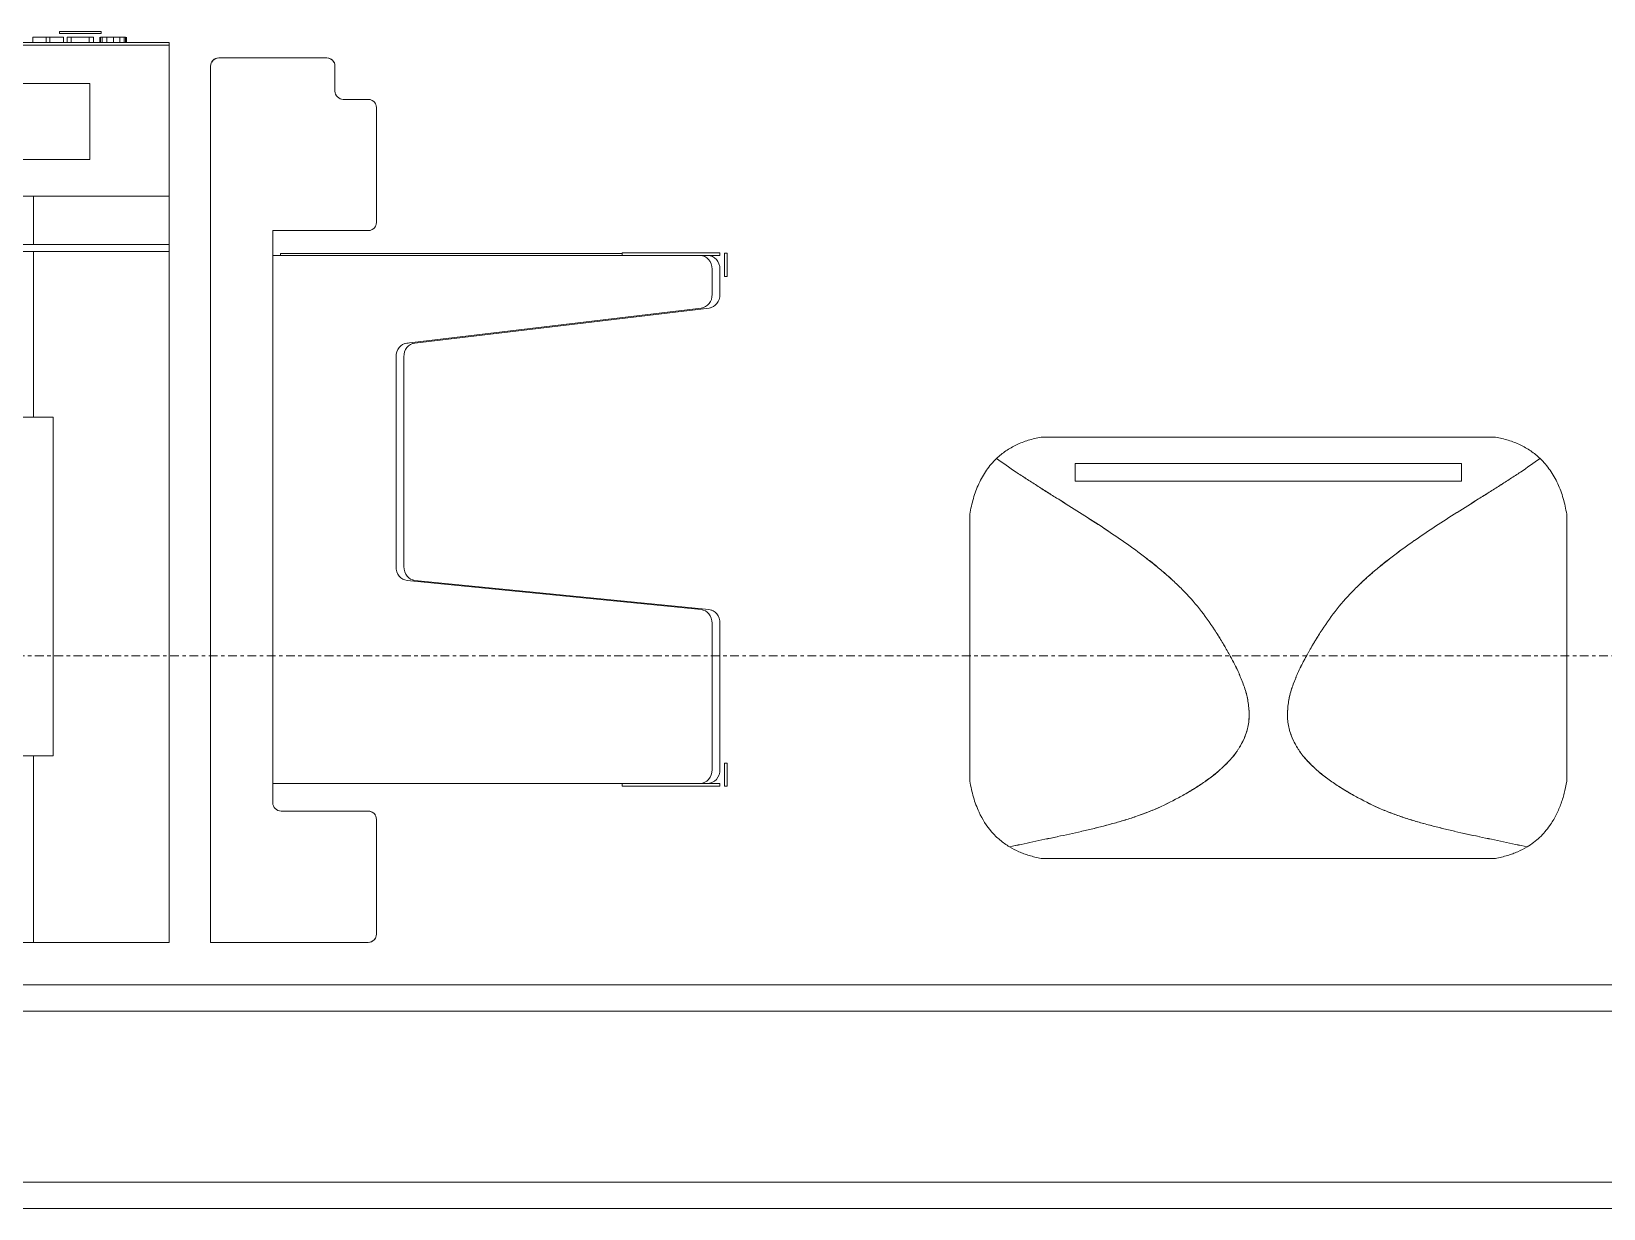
# Model space of a CAD drawing. Header units: inches. Extents: x -956 to 1409, y -1111 to 895.
# Drawn here: x -28.96 to 15.82, y 506.76 to 540.29 of the extents above; entities that cross this region are included whole.
import ezdxf

# ---------------------------------------------------------------- set-up
doc = ezdxf.new("R2010")
doc.units = ezdxf.units.IN
doc.header["$MEASUREMENT"] = 0
doc.linetypes.add('Grid Line 1_4_', pattern=[0.4374999999999999, 0.2499999999999999, -0.06249999999999999, 0.06249999999999999, -0.06249999999999999])
for name, color, linetype, lineweight in [('A-WALL', 113, 'Continuous', 13), ('I-WALL', 2, 'Continuous', 13), ('Q-SPCQ', 91, 'Continuous', 13), ('S-GRID', 1, 'Continuous', 9)]:
    doc.layers.add(name, color=color, linetype=linetype, lineweight=lineweight)

# ---------------------------------------------------------------- blocks, each defined once
blk = doc.blocks.new('Copier-Floor - Copier-Floor-V94-8TH FLOOR TELECOM UNDERFLOOR ROUTING PLAN')
at = {"layer": 'Q-SPCQ', "color": 53, "lineweight": 9}
for p, q in [((-14.17322834645663, 11.81102362204724), (-18.66141732283457, 11.81102362204724)), ((-14.17322834645667, -13.1496062992126), (-14.17322834645663, 11.81102362204724)), ((-12.99212598425208, 11.8110236220466), (-12.99212598425208, -7.874015748032092)), ((-12.99212598425196, 11.81102362204724), (-12.40157480314961, 11.81102362204724)), ((-12.4015748031496, 11.81102362204724), (-10.29566554408207, 11.81102362204724)), ((-10.29566554408207, 11.81102362204724), (-9.72523690650978, 11.81102362204724)), ((-9.72523690650978, 11.81102362204724), (-9.129238852079672, 11.81102362204724)), ((-9.129238852079673, 11.81102362204724), (9.571548549495127, 11.81102362204724)), ((-9.129238852079673, 6.496062992125876), (-9.129238852079673, 11.81102362204724)), ((-18.89763779527551, 11.5748031496063), (-18.89763779527551, 8.307086614173219)), ((-18.66141732283457, 8.070866141732274), (-16.18110236220464, 8.070866141732274)), ((-15.9448818897637, 7.834645669291332), (-15.94488188976368, -8.464566929133861)), ((-28.88750750367513, 6.707841907718954), (-28.88750750367513, 7.364686366469088)), ((-28.88750750367513, 7.364686366469088), (-28.80876734619481, 7.364686366469088)), ((-28.80876734619481, 7.364686366469088), (-28.80876734619481, 6.707841907718954)), ((-28.68089733002527, 7.361295233569852), (-25.89996002968221, 7.361295233569852)), ((-28.68089733002527, 7.282555076089538), (-28.68089733002527, 7.361295233569852)), ((-25.89996002968221, 7.282555076089538), (-28.68089733002527, 7.282555076089538)), ((-28.11148257876487, 7.282555076088783), (-28.33328016748242, 7.282555076088783)), ((-15.94488188976367, 7.282555076089538), (-28.11148257876462, 7.282555076089538)), ((-25.89996002968221, 7.282555076089538), (-25.89996002968221, 7.361295233569852)), ((-28.68089733002525, 2.722055538301124), (-28.68089733002525, 6.888854288687964)), ((-28.4590997413075, 6.888854288687964), (-28.4590997413075, 2.722055538301124)), ((-28.80876734619481, 6.707841907718954), (-28.88750750367513, 6.707841907718954)), ((0.3878988048480858, 6.496062992125916), (-9.68967379226229, 6.496062992125916)), ((-9.68967379226229, 6.496062992125916), (-9.68967379226229, -3.149606299212665)), ((-19.99456392901105, 1.500592167678175), (-28.36357699947563, 2.329852901257128)), ((-28.14177941075788, 2.329852901257128), (-19.7727663402933, 1.500592167678175)), ((-19.67724359846143, -4.8692737692417), (-19.67724359846142, 1.108389530634182)), ((-19.45544600974367, 1.108389530634182), (-19.45544600974368, -4.8692737692417)), ((-9.68967379226229, -3.149606299212666), (-4.175530295730187, -3.149606299212666)), ((-9.129238852079673, -7.874015748031493), (-9.129238852079673, -3.14960629921261)), ((-28.36961605528844, -6.258485392514305), (-19.98852487319824, -5.260817822536295)), ((-19.7667272844805, -5.260817822536295), (-28.14781846657069, -6.258485392514305)), ((-19.80161043024955, -5.260817822536346), (-19.73805493680479, -5.253320737661991)), ((-28.68089733002525, -7.363114215249039), (-28.68089733002525, -6.6500294458089)), ((-28.4590997413075, -6.6500294458089), (-28.4590997413075, -7.363114215249039)), ((-28.88750750367513, -7.819476695602049), (-28.88750750367513, -7.162632236851914)), ((-28.80876734619481, -7.162632236851914), (-28.88750750367513, -7.162632236851914)), ((-28.80876734619481, -7.162632236851914), (-28.80876734619481, -7.819476695602049)), ((-28.88750750367513, -7.819476695602049), (-28.80876734619481, -7.819476695602049)), ((-28.68089733002527, -7.75681500265061), (-25.89996002968221, -7.75681500265061)), ((-28.68089733002527, -7.75681500265061), (-28.68089733002527, -7.835555160130924)), ((-25.89996002968221, -7.835555160130924), (-28.68089733002527, -7.835555160130924)), ((-28.33328016748242, -7.756815002651364), (-28.11148257876487, -7.756815002651364)), ((-28.11148257876462, -7.756815002650613), (-15.94488188976369, -7.756815002650613)), ((-25.89996002968221, -7.75681500265061), (-25.89996002968221, -7.835555160130924)), ((-16.16667947848143, -7.815870120760843), (-25.89996002968213, -7.815870120760843)), ((-16.16667947848143, -7.815870120760843), (-16.16667947848143, -7.756815002650607)), ((-12.4015748031496, -7.874015748031493), (-12.99212598425196, -7.874015748031493)), ((-12.99212598425198, -8.070866141732232), (-12.99212598425198, -7.874015748031511)), ((-10.29566554408207, -7.874015748031493), (-12.4015748031496, -7.874015748031493)), ((-9.725236906509778, -7.874015748031493), (-10.29566554408207, -7.874015748031493)), ((-9.129238852079672, -7.874015748031493), (-9.72523690650978, -7.874015748031493)), ((9.571548549495127, -7.874015748031493), (-9.129238852079673, -7.874015748031493)), ((-15.94488188976368, -8.464566929133861), (-18.66141732283455, -8.464566929133866)), ((-12.99212598425208, -8.070866141732834), (-12.99212598425208, -9.448818897638374)), ((-12.99212598425198, -8.07086614173228), (-12.40157480314962, -8.07086614173228)), ((-12.40157480314962, -8.07086614173228), (-10.29566554408208, -8.07086614173228)), ((-10.29566554408208, -8.07086614173228), (-9.725236906509794, -8.07086614173228)), ((-9.725236906509796, -8.07086614173228), (-9.129238852079684, -8.07086614173228)), ((-9.129238852079684, -8.07086614173228), (9.571548549495105, -8.07086614173228)), ((-9.129238852079684, -8.07086614173228), (-9.129238852079684, -9.448818897637791)), ((-18.89763779527549, -8.700787401574809), (-18.89763779527548, -11.96850393700788)), ((-12.40157480314962, -9.448818897637791), (-12.99212598425198, -9.448818897637791)), ((-12.99212598425198, -13.15567091984777), (-12.99212598425198, -9.448818897637755)), ((-10.29566554408208, -9.448818897637791), (-12.40157480314962, -9.448818897637791)), ((-9.725236906509794, -9.448818897637791), (-10.29566554408208, -9.448818897637791)), ((-9.129238852079684, -9.448818897637791), (-9.725236906509796, -9.448818897637791)), ((9.571548549495107, -9.448818897637791), (-9.129238852079682, -9.448818897637791)), ((-6.596108403206383, -10.49482774029321), (-10.72996667092292, -10.49482774029321)), ((-10.72996667092292, -10.49482774029321), (-10.72996667092292, -12.66018207100187)), ((-18.66141732283453, -12.20472440944882), (-17.9527559055117, -12.20472440944882)), ((-17.71653543307076, -12.44094488188977), (-17.71653543307076, -13.1496062992126)), ((-10.72996667092292, -12.66018207100187), (-6.596108403206383, -12.66018207100187)), ((-17.48031496062982, -13.38582677165354), (-14.40944881889761, -13.38582677165354)), ((-12.99212598425199, -13.74622210095013), (-12.99212598425198, -13.15567091984777)), ((-12.99212598425225, -13.74622210095077), (12.99212598425174, -13.74622210095077)), ((-12.99212598425197, -13.82405169633994), (-12.99212598425197, -13.7466137814999)), ((-12.99212598425225, -13.82405169634057), (6.889763779527356, -13.82405169634057)), ((-11.77989511885471, -13.9763779527559), (-11.77989511885471, -13.82282479242655)), ((-11.74961044290074, -13.82279414117972), (-11.74961044290074, -13.9763779527559)), ((-11.7076141149177, -13.82275163652095), (-11.7076141149177, -13.9763779527559)), ((-11.58493751740105, -13.82262747502518), (-11.58493751740105, -13.9763779527559)), ((-11.40535885295526, -13.82244572271013), (-11.40535885295526, -13.9763779527559)), ((-11.21371363793406, -13.82225175778881), (-11.21371363793406, -13.9763779527559)), ((-11.08595016125326, -13.82212244784137), (-11.08595016125326, -13.9763779527559)), ((-11.03792055798251, -13.82207383687963), (-11.03792055798251, -13.9763779527559)), ((-11.02277822000553, -13.8220585112563), (-11.02277822000553, -13.9763779527559)), ((-10.84107016428173, -13.82187460377548), (-10.84107016428173, -13.9763779527559)), ((-10.71993146046586, -13.82175199878817), (-10.71993146046586, -13.9763779527559)), ((-10.20509196924841, -13.82123092759239), (-10.20509196924841, -13.9763779527559)), ((-10.08395326543254, -13.82110832260523), (-10.08395326543254, -13.9763779527559)), ((-9.984818271489479, -13.9763779527559), (-9.984818271489479, -13.82100798766452)), ((-9.597978855983724, -13.820616465879), (-9.597978855983724, -13.9763779527559)), ((-9.494821678515523, -13.82051206006959), (-9.494821678515523, -13.9763779527559)), ((-9.107982263009768, -13.82012053828423), (-9.107982263009768, -13.9763779527559)), ((-11.7076141149177, -13.9763779527559), (-11.74961044290074, -13.9763779527559)), ((-11.58493751740105, -13.9763779527559), (-11.7076141149177, -13.9763779527559)), ((-11.40535885295526, -13.9763779527559), (-11.58493751740105, -13.9763779527559)), ((-11.21371363793406, -13.9763779527559), (-11.40535885295526, -13.9763779527559)), ((-11.08595016125326, -13.9763779527559), (-11.21371363793406, -13.9763779527559)), ((-11.03792055798251, -13.9763779527559), (-11.08595016125326, -13.9763779527559)), ((-11.05526155459317, -14.08086777024147), (-9.874159192388444, -14.08086777024147)), ((-11.05526155459317, -14.08086777024147), (-11.05526155459317, -14.13992288835171)), ((-9.874159192388444, -14.13992288835171), (-11.05526155459317, -14.13992288835171)), ((-10.71993146046586, -13.9763779527559), (-10.84107016428173, -13.9763779527559)), ((-10.20509196924841, -13.9763779527559), (-10.71993146046586, -13.9763779527559)), ((-10.08395326543254, -13.9763779527559), (-10.20509196924841, -13.9763779527559)), ((-9.597978855983724, -13.9763779527559), (-9.984818271489479, -13.9763779527559)), ((-9.874159192388444, -14.13992288835171), (-9.874159192388444, -14.08086777024147)), ((-9.494821678515523, -13.9763779527559), (-9.597978855983724, -13.9763779527559)), ((-9.107982263009768, -13.9763779527559), (-9.494821678515523, -13.9763779527559))]:
    blk.add_line(p, q, dxfattribs=at)
for centre, radius, start, end in [((-18.66141732283457, 11.5748031496063), 0.2362204724409445, 90, 180), ((-18.66141732283463, 11.5748031496063), 0.2362204724409445, 90, 149.9999999999999), ((-18.66141732283457, 8.307086614173219), 0.2362204724409445, 180, 269.999999999998), ((-18.66141732283463, 8.307086614173222), 0.2362204724409459, 209.9999999999989, 269.999999999998), ((-16.18110236220464, 7.834645669291331), 0.2362204724409421, 8.651108733580766e-13, 90.0000000000015), ((-18.66141732283454, -8.70078740157481), 0.2362204724409445, 90, 180), ((-18.66141732283461, -8.70078740157481), 0.2362204724409445, 90, 149.9999999999999), ((-18.66141732283453, -11.96850393700788), 0.2362204724409445, 180, 269.999999999998), ((-18.6614173228346, -11.96850393700788), 0.2362204724409459, 209.9999999999994, 269.9999999999988), ((-17.9527559055117, -12.44094488188977), 0.2362204724409436, 1.075027482334669e-12, 90.0000000000015), ((-17.48031496062981, -13.1496062992126), 0.2362204724409445, 180, 269.999999999998), ((-17.48031496062988, -13.1496062992126), 0.2362204724409442, 209.9999999999992, 269.999999999998), ((-14.40944881889761, -13.1496062992126), 0.2362204724409445, 269.9999999999984, 359.9999999999979), ((-14.40944881889759, -13.1496062992126), 0.2362204724409445, 269.9999999999984, 329.9999999999991)]:
    blk.add_arc(centre, radius, start, end, dxfattribs=at)
for centre, major_axis, ratio, start_param, end_param in [((-28.33328016748237, 6.888854288687964), (0, 0.3937007874015741), 0.8829475928589215, 1.554312234475219e-15, 1.570796326794899), ((-28.11148257876462, 6.888854288687964), (0, 0.3937007874015741), 0.8829475928589215, 1.554312234475219e-15, 1.570796326794898), ((-28.33328016748242, 6.888854288687964), (0, 0.3937007874015745), 0.8829475928589149, 1.554312234475219e-15, 0.2617993877991611), ((-28.33328016748237, 2.722055538301122), (0, 0.3937007874015744), 0.8829475928589249, 1.570796326794897, 3.054326190990063), ((-28.11148257876462, 2.722055538301122), (0, 0.3937007874015745), 0.8829475928589205, 1.570796326794897, 3.054326190990063), ((-28.33328016748242, 2.722055538301122), (0, 0.3937007874015744), 0.8829475928589339, 2.807071213624203, 3.054326190990063), ((-20.02486076100435, 1.10838953063418), (0, 0.3937007874015749), 0.8829475928589265, 5.948663867214026, 6.195918844579887), ((-20.02486076100431, 1.10838953063418), (7.105057220033422e-15, 0.3937007874015745), 0.8829475928589295, 4.712388980384704, 6.195918844579896), ((-19.80306317228656, 1.10838953063418), (0, 0.3937007874015745), 0.8829475928589321, 4.712388980384697, 6.195918844579877), ((-20.02486076100431, -4.8692737692417), (0, 0.3937007874015754), 0.8829475928589205, 3.246312408709433, 4.712388980384674), ((-19.80306317228657, -4.8692737692417), (0, 0.393700787401575), 0.8829475928589285, 3.246312408709443, 4.712388980384681), ((-20.02486076100436, -4.8692737692417), (0, 0.3937007874015747), 0.8829475928589229, 3.246312408709443, 3.490658503988644), ((-28.33328016748237, -6.650029445808898), (7.105057220033414e-15, 0.3937007874015741), 0.8829475928589215, 0.1047197551196859, 1.570796326794917), ((-28.11148257876462, -6.650029445808898), (0, 0.3937007874015742), 0.8829475928589251, 0.1047197551196668, 1.570796326794896), ((-28.33328016748242, -6.650029445808898), (0, 0.3937007874015751), 0.8829475928589209, 0.1047197551196568, 0.3490658503988679), ((-28.11148257876467, -6.650029445808898), (0, 0.3937007874015744), 0.8829475928589225, 0.1047197551196464, 0.3490658503988571), ((-28.33328016748237, -7.363114215249039), (3.520872652345907e-15, 0.3937007874015741), 0.8829475928589215, 1.570796326794911, 3.141592653589797), ((-28.11148257876462, -7.363114215249039), (0, 0.3937007874015741), 0.8829475928589215, 1.570796326794898, 3.141592653589789), ((-28.33328016748242, -7.363114215249039), (3.520872652345907e-15, 0.3937007874015741), 0.8829475928589215, 2.879793265790656, 3.141592653589797)]:
    blk.add_ellipse(centre, major_axis=major_axis, ratio=ratio, start_param=start_param, end_param=end_param, dxfattribs=at)
blk = doc.blocks.new('F2540 - Shredder_ Paper_ Security - F2540 - Shredder_ Paper_ Security-3035103-8TH FLOOR TELECOM UNDERFLOOR ROUTING PLAN')
at = {"layer": 'Q-SPCQ', "lineweight": 9}
for p, q in [((-6.467078317579342, 6.000000000000003), (6.467078317579345, 6.000000000000003)), ((-6.467078317579342, 6.000000000000003), (6.467078317579345, 6.000000000000003)), ((-5.5, 5.249999999999993), (-2.664535259100375e-15, 5.249999999999993)), ((-5.5, 5.249999999999993), (-2.664535259100375e-15, 5.249999999999993)), ((-2.664535259100375e-15, 5.249999999999993), (5.500000000000001, 5.249999999999997)), ((-2.664535259100375e-15, 5.249999999999993), (5.500000000000001, 5.249999999999997)), ((-2.664535259100375e-15, 4.749999999999992), (-5.499999999999997, 4.749999999999999)), ((-2.664535259100375e-15, 4.749999999999992), (-5.499999999999997, 4.749999999999999)), ((5.499999999999993, 4.749999999999996), (-2.664535259100375e-15, 4.749999999999992)), ((5.499999999999993, 4.749999999999996), (-2.664535259100375e-15, 4.749999999999992)), ((-8.499999999999995, -3.803440676694189), (-8.499999999999996, 3.803440676694193)), ((-8.499999999999996, 0), (-8.499999999999996, 3.803440676694177)), ((8.5, 3.803440676694159), (8.5, -3.803440676694151)), ((8.5, 3.803440676694157), (8.5, -3.803440676694168)), ((-8.499999999999998, -3.803440676694164), (-8.499999999999996, 0)), ((6.467078317579283, -6.000000000000016), (-6.467078317579283, -6.000000000000016)), ((6.46707831757928, -6.000000000000016), (-6.46707831757928, -6.000000000000016))]:
    blk.add_line(p, q, dxfattribs=at)
for points in [[(-6.467078317579341, 6.000000000000055), (-6.595104277637607, 5.97696182035882), (-6.840428906707364, 5.91862194578087), (-7.178249447189145, 5.786531324433467), (-7.479857174495618, 5.612465494355168), (-7.656863889530533, 5.469771807292106), (-7.739344573565578, 5.390584185798)], [(-6.467078317579344, 6.000000000000058), (-6.59510427763761, 5.976961820358823), (-6.840428906707366, 5.91862194578087), (-7.178249447189144, 5.786531324433459), (-7.479857174495619, 5.612465494355173), (-7.656863889530539, 5.469771807292108), (-7.73934457356558, 5.390584185797999)], [(7.739344573565575, 5.390584185798008), (7.656863889530536, 5.46977180729211), (7.479857174495623, 5.612465494355167), (7.178249447189135, 5.786531324433465), (6.840428906707364, 5.918621945780875), (6.595104277637607, 5.976961820358821), (6.467078317579341, 6.000000000000055)], [(7.739344573565575, 5.390584185798008), (7.656863889530536, 5.46977180729211), (7.479857174495623, 5.612465494355167), (7.178249447189135, 5.786531324433465), (6.840428906707364, 5.918621945780875), (6.595104277637607, 5.976961820358821), (6.467078317579341, 6.000000000000055)], [(-7.73934457356558, 5.390584185798002), (-7.847351821550475, 5.287433625912016), (-8.035823227953522, 5.065388602632216), (-8.253464049593223, 4.679664555760782), (-8.408504483110976, 4.257558401222387), (-8.473427695161481, 3.958160093125143), (-8.5, 3.803440676694194)], [(-7.739344573565581, 5.390584185798001), (-7.847351821550476, 5.287433625912014), (-8.035823227953525, 5.065388602632212), (-8.253464049593223, 4.679664555760773), (-8.40850448311099, 4.257558401222379), (-8.473427695161483, 3.958160093125128), (-8.499999999999995, 3.803440676694177)], [(-7.739344573565577, 5.390584185798), (-7.559660224086937, 5.262647421793224), (-7.375072182355003, 5.132749359493058), (-7.18402137795152, 5.004564422561596)], [(-7.73934457356558, 5.390584185797999), (-7.559818777836038, 5.262736464522638), (-7.375223039276029, 5.132846893333483), (-7.184029602783549, 5.004570995840891)], [(7.18402137795152, 5.004564422561607), (7.375072182355006, 5.132749359493069), (7.559660224086942, 5.262647421793234), (7.739344573565575, 5.390584185798008)], [(7.184029602783544, 5.004570995840877), (7.375223039276031, 5.132846893333477), (7.559818777836043, 5.26273646452264), (7.739344573565575, 5.390584185798007)], [(8.499999999999998, 3.803440676694159), (8.473427695161485, 3.958160093125111), (8.408504483110988, 4.25755840122236), (8.25346404959322, 4.679664555760774), (8.035823227953525, 5.06538860263221), (7.847351821550472, 5.287433625912016), (7.739344573565573, 5.390584185798008)], [(8.5, 3.803440676694157), (8.473427695161487, 3.958160093125112), (8.408504483110992, 4.257558401222363), (8.253464049593225, 4.679664555760773), (8.035823227953522, 5.065388602632217), (7.847351821550468, 5.287433625912019), (7.73934457356557, 5.390584185798008)], [(-5.500000000000013, 4.749999999999996), (-5.500000000000013, 4.924777956506698), (-5.500000000000013, 5.091953469378652), (-5.500000000000013, 5.249999999999987)], [(-5.500000000000013, 4.749999999999996), (-5.500000000000013, 4.924777956506698), (-5.500000000000013, 5.091953469378652), (-5.500000000000013, 5.249999999999987)], [(5.499999999999968, 5.249999999999948), (5.499999999999968, 5.091953469378613), (5.499999999999968, 4.924777956506659), (5.499999999999968, 4.749999999999956)], [(5.499999999999968, 5.249999999999944), (5.499999999999968, 5.091953469378609), (5.499999999999968, 4.924777956506657), (5.499999999999968, 4.749999999999956)], [(-5.986619709687697, 4.238267182807621), (-5.784279169465906, 4.111349337443074), (-5.580249851751343, 3.983274196214702), (-5.376796453181445, 3.854170218608214)], [(-5.986599390674899, 4.238252418295582), (-5.783363917273244, 4.11076050298634), (-5.579637646718512, 3.982873202058265), (-5.376790533238456, 3.854166648540608)], [(5.376790533238597, 3.854166648540654), (5.579637646718574, 3.982873202058247), (5.78339312553395, 4.11076071587044), (5.986599390674813, 4.238252418295509)], [(5.376796453181461, 3.854170218608213), (5.580249851751365, 3.983274196214692), (5.784307603834114, 4.111349215082118), (5.98662032036464, 4.238267180179696)], [(-5.373962599966487, 3.852372234694476), (-5.170299781226149, 3.723135236910404), (-4.967529694338979, 3.593070331806096), (-4.764841989358855, 3.460062635550728)], [(-5.373949637228677, 3.852363643684235), (-5.169983592513645, 3.722921287274935), (-4.966601242168457, 3.592440850630911), (-4.764842605520028, 3.460063047486906)], [(4.764841989358887, 3.460062635550779), (4.967529694339009, 3.593070331806143), (5.170292211986351, 3.723134796360382), (5.373962599966475, 3.852372234694426)], [(4.764842605520021, 3.460063047486923), (4.966601242168394, 3.592440850630897), (5.169975758767069, 3.722920632831156), (5.373949528398322, 3.85236363459228)], [(-4.764487536699153, 3.459830033622702), (-4.562599110152671, 3.327343359129368), (-4.360791948489849, 3.191935831054483), (-4.161047845282844, 3.053008912834635)], [(-4.764485000079949, 3.459828412432967), (-4.561908835664188, 3.32691069753988), (-4.360969248731969, 3.192078812662972), (-4.161067003551784, 3.053022081112374)], [(4.161047845282866, 3.053008912834607), (4.360791948489875, 3.191935831054484), (4.562601041590034, 3.327343790669898), (4.76448753669919, 3.459830033622756)], [(4.161067003551806, 3.053022081112359), (4.360969248731982, 3.192078812662961), (4.561910762555484, 3.326911121182965), (4.76448500347944, 3.459828413180391)], [(-4.158325202581686, 3.051114941079812), (-3.958609223268051, 2.912162522679722), (-3.760965113528116, 2.769688323754268), (-3.56662388855663, 2.622312572164051)], [(-4.158299178028871, 3.051096399852929), (-3.959211526457731, 2.912560793444066), (-3.761164490252503, 2.769831678971908), (-3.566663751093033, 2.622343755511365)], [(3.56662388855649, 2.622312572163888), (3.760965113528036, 2.769688323754136), (3.958608754304093, 2.912162262059216), (4.158325202581714, 3.051114941079788)], [(3.56666375109306, 2.622343755511362), (3.761164490252533, 2.769831678971896), (3.959211074113776, 2.912560543284245), (4.158299171769316, 3.051096396391178)], [(-2.451519134762719, 1.658343750407987), (-2.279598376397902, 1.484274797248495), (-2.115584265209281, 1.302060295076702), (-1.962905287584852, 1.110866917764585)], [(-2.451426023230381, 1.658248900095183), (-2.279660315525172, 1.48432689612441), (-2.115695197520833, 1.302194352816206), (-1.962998944745468, 1.110994167812609)], [(1.962905287584919, 1.110866917764565), (2.115584265209378, 1.302060295076745), (2.27959837619843, 1.484274798560558), (2.451519134760662, 1.658343750422862)], [(1.962998944745214, 1.110994167812534), (2.115695197520629, 1.302194352816188), (2.279660315328255, 1.484326897439579), (2.451426023230325, 1.658248900095237)], [(-1.960875794528201, 1.108324105190141), (-1.808400716333993, 0.9171809685051848), (-1.667226015439396, 0.7170896591793903), (-1.532981590725597, 0.5122268205526905)], [(-1.960787517205356, 1.108223483824942), (-1.808348526120724, 0.9171216637041127), (-1.667173216951686, 0.716965692804325), (-1.533078624271266, 0.5123312574344314)], [(1.532981590725677, 0.5122268205526697), (1.667226015439528, 0.7170896591794059), (1.808400716528811, 0.9171809680353176), (1.960875794530967, 1.108324105184046)], [(1.533078624271178, 0.5123312574344896), (1.667173216951564, 0.7169656928044124), (1.808348526313424, 0.9171216632324068), (1.960787517205239, 1.108223483825038)], [(-2.55926634515549, -4.274669164205983), (-2.773297963875619, -4.390128793989471), (-2.991125407772234, -4.498714161087796), (-3.213705852366524, -4.594178367454588)], [(3.21370585236652, -4.594178367454588), (2.991125424295301, -4.498714264201723), (2.773297963875611, -4.390128793989492), (2.559266345155497, -4.274669164205996)], [(-5.315660811345434, -5.230557251692118), (-5.546286612483618, -5.283432520591389), (-5.774283346957681, -5.33319232774535), (-6.001345814332656, -5.381411171241005)], [(-5.315726630113232, -5.230572461936636), (-5.545972895829118, -5.283337181977042), (-5.771393292283751, -5.332463366806237), (-6.001241754534554, -5.381375375081216)], [(-4.606564294819923, -5.057239590590778), (-4.83895422698888, -5.118419227787079), (-5.07429759798609, -5.17519110901488), (-5.307251578261009, -5.228629427618912)], [(5.307240758061643, -5.228625626989206), (5.073994285612465, -5.175084569571641), (4.838954226988831, -5.118419227787061), (4.606564294819868, -5.057239590590765)], [(6.001402103772719, -5.381416385649389), (5.775105944771765, -5.333268529621689), (5.546286612483559, -5.283432520591375), (5.31566081134542, -5.230557251692111)], [(6.001241754534485, -5.381375375081188), (5.771012263853468, -5.332420330953477), (5.545972895829146, -5.283337181977052), (5.31572663011328, -5.230572461936648)], [(-6.702826834847635, -5.529318444784127), (-6.928154045096458, -5.577202834304156), (-7.150010891708493, -5.625514639532624), (-7.368667542709534, -5.673589352928703)], [(-6.017244617268181, -5.384785252039885), (-6.248313534094662, -5.433894509711608), (-6.478396461669703, -5.481226953665074), (-6.701700509795328, -5.529077076444758)], [(-6.01722418842497, -5.384771867395568), (-6.245190490733346, -5.433190619700685), (-6.47683647412612, -5.481383205592914), (-6.701676039727618, -5.529075628153341)], [(6.701676039727527, -5.529075628153328), (6.477914333114652, -5.481471431734855), (6.245190490733359, -5.433190619700675), (6.017224188425066, -5.384771867395576)], [(6.701692125617471, -5.529077317037154), (6.476731513367817, -5.481274731034039), (6.248313534094585, -5.433894509711598), (6.017244617268153, -5.384785252039885)], [(7.368667542709536, -5.673589352928703), (7.150010891708495, -5.625514639532626), (6.928154045096464, -5.577202834304158), (6.702826834847634, -5.529318444784127)]]:
    blk.add_open_spline(points, degree=3, dxfattribs=at)
for points, knots in [([(-7.183777580789473, 5.004400850904736), (-7.088330696943296, 4.940363634469981), (-6.894129433789044, 4.813089602104855), (-6.695894551566304, 4.686243336141135), (-6.596157887981192, 4.622744273297367)], [0.03847789829673225, 0.03847789829673225, 0.03847789829673225, 0.03847789829673225, 0.0576923076923077, 0.07692307692307693, 0.07692307692307693, 0.07692307692307693, 0.07692307692307693]), ([(-7.183771326856483, 5.004397716493933), (-7.088128590985222, 4.940231614996236), (-6.89402537740033, 4.813025267907459), (-6.695833882802107, 4.686198225942727), (-6.596187302062878, 4.622762747633601)], [0.03846153846153846, 0.03846153846153846, 0.03846153846153846, 0.03846153846153846, 0.0576923076923077, 0.07682732752514002, 0.07682732752514002, 0.07682732752514002, 0.07682732752514002]), ([(5.991028473080277, 4.241030819037356), (6.091638448345371, 4.304144036412996), (6.294044044780232, 4.431102745414126), (6.59563008128152, 4.621998762569855), (6.893044776535734, 4.812689661814143), (7.089197239295681, 4.940270678927099), (7.183771326856486, 5.004397716493924)], [0.8848934928282169, 0.8848934928282169, 0.8848934928282169, 0.8848934928282169, 0.9038461538461539, 0.9230769230769231, 0.9423076923076923, 0.9615384615384616, 0.9615384615384616, 0.9615384615384616, 0.9615384615384616]), ([(6.596157887981175, 4.622744273297382), (6.695894551566288, 4.68624333614115), (6.893612746749567, 4.813078392510579), (7.089363191919097, 4.9403860345863), (7.18378021529464, 5.004400908060687)], [0.9230769230769231, 0.9230769230769231, 0.9230769230769231, 0.9230769230769231, 0.9423076923076923, 0.9615221017032674, 0.9615221017032674, 0.9615221017032674, 0.9615221017032674]), ([(-6.594707678927681, 4.621820995194743), (-6.495448838592199, 4.558629218837004), (-6.295302090893951, 4.431840885857009), (-6.092883827359462, 4.304920522076249), (-5.990996390480339, 4.241012435440506)], [0.07701628187782768, 0.07701628187782768, 0.07701628187782768, 0.07701628187782768, 0.09615384615384616, 0.1153846153846154, 0.1153846153846154, 0.1153846153846154, 0.1153846153846154]), ([(-6.5946913826814, 4.621810462952259), (-6.494538159998645, 4.558055741423309), (-6.294081639290285, 4.431104119663622), (-6.091638448345462, 4.304144036413066), (-5.99102847308037, 4.241030819037433)], [0.07692307692307693, 0.07692307692307693, 0.07692307692307693, 0.07692307692307693, 0.09615384615384616, 0.1151065071717827, 0.1151065071717827, 0.1151065071717827, 0.1151065071717827]), ([(5.990996390480353, 4.241012435440497), (6.092883827359472, 4.304920522076242), (6.295237541279479, 4.43184394277834), (6.495577312121356, 4.558623134626066), (6.594709544660411, 4.62182090683794)], [0.8846153846153846, 0.8846153846153846, 0.8846153846153846, 0.8846153846153846, 0.9038461538461539, 0.922983718122172, 0.922983718122172, 0.922983718122172, 0.922983718122172]), ([(-3.563947600272912, 2.620282580628784), (-3.466346150167104, 2.546233805032554), (-3.273581062563506, 2.396257502063343), (-3.085487952779687, 2.240410015390965), (-2.993113682686705, 2.161168349494751)], [0.2692307692307692, 0.2692307692307692, 0.2692307692307692, 0.2692307692307692, 0.2884615384615384, 0.3075396166663547, 0.3075396166663547, 0.3075396166663547, 0.3075396166663547]), ([(-3.563887628532846, 2.620238143868009), (-3.467128862282116, 2.546831651625499), (-3.274455058243086, 2.396943698642965), (-3.086334241840434, 2.241132174256061), (-2.993170980902655, 2.161216888628982)], [0.2694129290498117, 0.2694129290498117, 0.2694129290498117, 0.2694129290498117, 0.2884615384615384, 0.3076923076923077, 0.3076923076923077, 0.3076923076923077, 0.3076923076923077]), ([(2.993113682686666, 2.161168349494765), (3.085487952779654, 2.240410015390974), (3.273581045964047, 2.396257480572249), (3.466346183631738, 2.546233848358678), (3.563947600272932, 2.620282580628743)], [0.692460383333645, 0.692460383333645, 0.692460383333645, 0.692460383333645, 0.7115384615384616, 0.7307692307692308, 0.7307692307692308, 0.7307692307692308, 0.7307692307692308]), ([(2.993170980902673, 2.161216888629003), (3.08633424184045, 2.241132174256077), (3.274455041490283, 2.396943676980414), (3.467128895470618, 2.546831694540392), (3.5638876294739, 2.620238145084733)], [0.6923076923076923, 0.6923076923076923, 0.6923076923076923, 0.6923076923076923, 0.7115384615384616, 0.7305870709501988, 0.7305870709501988, 0.7305870709501988, 0.7305870709501988]), ([(-2.990895985087575, 2.159265409088591), (-2.89780334249451, 2.079363246806854), (-2.714947422347506, 1.916860429436965), (-2.539052027581344, 1.746913536821739), (-2.45337436509356, 1.660221010398624)], [0.3076923076923077, 0.3076923076923077, 0.3076923076923077, 0.3076923076923077, 0.3269230769230769, 0.3460091465632095, 0.3460091465632095, 0.3460091465632095, 0.3460091465632095]), ([(-2.990815070057063, 2.159195396637041), (-2.898459719884456, 2.079926411092597), (-2.71562629211286, 1.917474506944491), (-2.539768449265416, 1.747634253506457), (-2.453455611379177, 1.660303741229599)], [0.3078544298848329, 0.3078544298848329, 0.3078544298848329, 0.3078544298848329, 0.3269230769230769, 0.3461538461538461, 0.3461538461538461, 0.3461538461538461, 0.3461538461538461]), ([(2.453374365093809, 1.660221010398986), (2.539052027581504, 1.746913536821985), (2.714947421843744, 1.916860426994072), (2.897803343509775, 2.079363251729959), (2.99089598508754, 2.159265409088609)], [0.6539908534368131, 0.6539908534368131, 0.6539908534368131, 0.6539908534368131, 0.6730769230769231, 0.6923076923076923, 0.6923076923076923, 0.6923076923076923, 0.6923076923076923]), ([(2.453455611379211, 1.660303741229606), (2.539768449265447, 1.74763425350647), (2.71562629160584, 1.917474504488835), (2.898459720890007, 2.07992641596257), (2.990815070082454, 2.159195396759963)], [0.6538461538461539, 0.6538461538461539, 0.6538461538461539, 0.6538461538461539, 0.6730769230769231, 0.6921455701151669, 0.6921455701151669, 0.6921455701151669, 0.6921455701151669]), ([(-1.530766479434331, 0.5088450700411726), (-1.464123052140914, 0.407060365563914), (-1.366367847675572, 0.2520477720228276), (-1.24183161944423, 0.04152539714946575), (-1.181404080726921, -0.06578996818437041), (-1.151357561558075, -0.1196314066533622)], [0.4232875947570623, 0.4232875947570623, 0.4232875947570623, 0.4232875947570623, 0.4423076923076923, 0.4519230769230769, 0.4615384615384616, 0.4615384615384616, 0.4615384615384616, 0.4615384615384616]), ([(-1.530743259065415, 0.5087658400599178), (-1.463347901828281, 0.4058283814312161), (-1.364931847631615, 0.2497332879596376), (-1.240513401645515, 0.03926402534087393), (-1.180766558034642, -0.0668703170961921), (-1.151369356180169, -0.1195639647803087)], [0.4230769230769231, 0.4230769230769231, 0.4230769230769231, 0.4230769230769231, 0.4423076923076923, 0.4519230769230769, 0.4613479748847807, 0.4613479748847807, 0.4613479748847807, 0.4613479748847807]), ([(1.151357561558071, -0.1196314066533212), (1.181404080726914, -0.06578996818432845), (1.241831619442817, 0.04152539715193931), (1.366367847682598, 0.2520477720107294), (1.4641230521106, 0.4070603656165785), (1.530766479433411, 0.508845070042877)], [0.5384615384615384, 0.5384615384615384, 0.5384615384615384, 0.5384615384615384, 0.5480769230769231, 0.5576923076923077, 0.5767124052429374, 0.5767124052429374, 0.5767124052429374, 0.5767124052429374]), ([(1.151369356180227, -0.1195639647803599), (1.180766558034695, -0.0668703170962376), (1.24051340164418, 0.03926402534322993), (1.364931847638608, 0.2497332879474439), (1.463347901797355, 0.4058283814849531), (1.530743259065331, 0.5087658400599797)], [0.538652025115219, 0.538652025115219, 0.538652025115219, 0.538652025115219, 0.5480769230769231, 0.5576923076923077, 0.5769230769230769, 0.5769230769230769, 0.5769230769230769, 0.5769230769230769]), ([(-1.149647788186492, -0.1226957337710629), (-1.120177506230205, -0.1755226266852066), (-1.060994968348143, -0.2825541301231086), (-0.9733816373654814, -0.4445531027292758), (-0.9040230510283388, -0.5823546666488576), (-0.8521421181139786, -0.6941665237283056), (-0.8279176167700937, -0.750727458322962), (-0.8160132783443167, -0.7791382351170268)], [0.4617208661371743, 0.4617208661371743, 0.4617208661371743, 0.4617208661371743, 0.4711538461538461, 0.4807692307692308, 0.4903846153846154, 0.4951923076923077, 0.5, 0.5, 0.5, 0.5]), ([(-1.149587129705607, -0.1227591306915842), (-1.119602948874872, -0.1765241804162124), (-1.059989048250324, -0.2843738424789925), (-0.9720920512388386, -0.4469794573032692), (-0.9029554441672191, -0.5844696295677161), (-0.8515225693214398, -0.6954718667859258), (-0.8276194255949653, -0.7513330897112958), (-0.8160057570695867, -0.7790711119667489)], [0.4615384615384616, 0.4615384615384616, 0.4615384615384616, 0.4615384615384616, 0.4711538461538461, 0.4807692307692308, 0.4903846153846154, 0.4951923076923077, 0.499888959054592, 0.499888959054592, 0.499888959054592, 0.499888959054592]), ([(0.816005757069673, -0.7790711119668002), (0.8276194255950553, -0.7513330897113484), (0.8515225693215377, -0.6954718667859824), (0.9029554441673108, -0.5844696295677688), (0.9720920512389761, -0.4469794573033806), (1.059989048250271, -0.2843738424788686), (1.119602948875208, -0.1765241804166594), (1.149587129705667, -0.122759130691632)], [0.5001110409454078, 0.5001110409454078, 0.5001110409454078, 0.5001110409454078, 0.5048076923076923, 0.5096153846153846, 0.5192307692307692, 0.5288461538461537, 0.5384615384615384, 0.5384615384615384, 0.5384615384615384, 0.5384615384615384]), ([(0.8160132783444219, -0.7791382351170322), (0.827917616770196, -0.7507274583229665), (0.8521421181140698, -0.6941665237283074), (0.9040230510284236, -0.5823546666488483), (0.9733816373655584, -0.4445531027293051), (1.06099496834803, -0.2825541301228975), (1.120177506230465, -0.1755226266855541), (1.149647788186502, -0.1226957337710466)], [0.5, 0.5, 0.5, 0.5, 0.5048076923076923, 0.5096153846153846, 0.5192307692307692, 0.5288461538461537, 0.5382791338628256, 0.5382791338628256, 0.5382791338628256, 0.5382791338628256]), ([(-0.8152384572498241, -0.7809882962290199), (-0.8036012406903698, -0.8087879581626356), (-0.7804638746100264, -0.865254153933684), (-0.7342336630174908, -0.9794434100901551), (-0.6793147111742588, -1.124400310364986), (-0.6327594302045014, -1.271258288352639), (-0.6029801239889068, -1.389976466083725), (-0.5913085225628963, -1.44963845977791), (-0.5860749346519787, -1.479654596694321)], [0.5001043458699208, 0.5001043458699208, 0.5001043458699208, 0.5001043458699208, 0.5048076923076923, 0.5096153846153846, 0.5192307692307692, 0.5288461538461537, 0.533653846153846, 0.5384615384615384, 0.5384615384615384, 0.5384615384615384, 0.5384615384615384]), ([(-0.8151823556173018, -0.7810387308347202), (-0.8033035879159238, -0.8094390055095604), (-0.7799512582904524, -0.8665181784608911), (-0.7335126768611069, -0.9813589770710297), (-0.6786076776440412, -1.126429246768748), (-0.6320784026754375, -1.273486635285981), (-0.6025888701994737, -1.391527381930429), (-0.5911004320481589, -1.450404616601044), (-0.5860218500910747, -1.479577643982125)], [0.5, 0.5, 0.5, 0.5, 0.5048076923076923, 0.5096153846153846, 0.5192307692307692, 0.5288461538461537, 0.533653846153846, 0.5383179486449247, 0.5383179486449247, 0.5383179486449247, 0.5383179486449247]), ([(0.5860218500909944, -1.47957764398209), (0.5911004320480824, -1.450404616601008), (0.6025888701994052, -1.391527381930395), (0.6320784026754007, -1.273486635285958), (0.6786076776440381, -1.126429246768744), (0.733512676861155, -0.9813589770710599), (0.7799512582905305, -0.8665181784609277), (0.8033035879160083, -0.8094390055096043), (0.8151823556173897, -0.7810387308347675)], [0.4616820513550751, 0.4616820513550751, 0.4616820513550751, 0.4616820513550751, 0.4663461538461539, 0.4711538461538461, 0.4807692307692308, 0.4903846153846154, 0.4951923076923077, 0.5, 0.5, 0.5, 0.5]), ([(0.5860749346520054, -1.479654596694308), (0.5913085225629244, -1.449638459777896), (0.6029801239889456, -1.389976466083711), (0.6327594302045509, -1.271258288352629), (0.6793147111743388, -1.124400310364976), (0.7342336630175876, -0.9794434100901568), (0.7804638746101314, -0.8652541539336922), (0.803601240690476, -0.8087879581626453), (0.8152384572499273, -0.7809882962290304)], [0.4615384615384616, 0.4615384615384616, 0.4615384615384616, 0.4615384615384616, 0.4663461538461539, 0.4711538461538461, 0.4807692307692308, 0.4903846153846154, 0.4951923076923077, 0.4998956541300789, 0.4998956541300789, 0.4998956541300789, 0.4998956541300789]), ([(-0.5856268701667435, -1.482233294615593), (-0.5805764405752908, -1.511400339684149), (-0.5714671162918893, -1.570950323092555), (-0.5560042352640271, -1.692599655623529), (-0.5443587649243099, -1.847284046176091), (-0.546254637672296, -2.032279427038093), (-0.560557896015891, -2.151836054542192), (-0.571637229825313, -2.211134185736214)], [0.5385991910156505, 0.5385991910156505, 0.5385991910156505, 0.5385991910156505, 0.5432692307692308, 0.5480769230769231, 0.5576923076923077, 0.5673076923076923, 0.5769230769230769, 0.5769230769230769, 0.5769230769230769, 0.5769230769230769]), ([(-0.5855544396178923, -1.482272537570784), (-0.5803560474747318, -1.512355263872673), (-0.5711766722753825, -1.57291174151488), (-0.5558041930910803, -1.695855603864039), (-0.5444646127200803, -1.851153912316964), (-0.5467430537699113, -2.035189772366794), (-0.5609444672015995, -2.153464753758187), (-0.5716536153928157, -2.211274412277538)], [0.5384615384615384, 0.5384615384615384, 0.5384615384615384, 0.5384615384615384, 0.5432692307692308, 0.5480769230769231, 0.5576923076923077, 0.5673076923076923, 0.5766731562850504, 0.5766731562850504, 0.5766731562850504, 0.5766731562850504]), ([(0.5716372298253062, -2.211134185736279), (0.5605578960158801, -2.151836054542259), (0.5462546376722892, -2.032279427038155), (0.54435876492431, -1.847284046176128), (0.5560042352640303, -1.692599655623537), (0.5714671162919186, -1.570950323092549), (0.5805764405753157, -1.511400339684141), (0.5856268701667693, -1.482233294615585)], [0.4230769230769231, 0.4230769230769231, 0.4230769230769231, 0.4230769230769231, 0.4326923076923077, 0.4423076923076923, 0.4519230769230769, 0.4567307692307693, 0.4614008089843493, 0.4614008089843493, 0.4614008089843493, 0.4614008089843493]), ([(0.5716536153927405, -2.211274412277571), (0.5609444672015124, -2.153464753758222), (0.5467430537698075, -2.035189772366818), (0.544464612719982, -1.851153912316963), (0.5558041930909847, -1.695855603864012), (0.5711766722752898, -1.572911741514842), (0.5803560474746479, -1.512355263872632), (0.5855544396178124, -1.482272537570745)], [0.4233268437149494, 0.4233268437149494, 0.4233268437149494, 0.4233268437149494, 0.4326923076923077, 0.4423076923076923, 0.4519230769230769, 0.4567307692307693, 0.4615384615384616, 0.4615384615384616, 0.4615384615384616, 0.4615384615384616]), ([(-0.5725188675114027, -2.215901258645339), (-0.5837170881895434, -2.275223785187545), (-0.6139522905816942, -2.392733337847127), (-0.6791513126170293, -2.567718027577586), (-0.7464527830992593, -2.708202373494093), (-0.8056234348725659, -2.814984044287206), (-0.8361688829189076, -2.86602188770401), (-0.8516358642820786, -2.890619923724239)], [0.5769230769230769, 0.5769230769230769, 0.5769230769230769, 0.5769230769230769, 0.5865384615384615, 0.5961538461538461, 0.6057692307692308, 0.6105769230769231, 0.6151869748553331, 0.6151869748553331, 0.6151869748553331, 0.6151869748553331]), ([(-0.5725796987123307, -2.216127642622906), (-0.5835618504085007, -2.27373494496854), (-0.6133377429541812, -2.389710169677782), (-0.6776009591082113, -2.5635150092468), (-0.7446156336885814, -2.70440663985316), (-0.8041489489374912, -2.812528041981555), (-0.8352294017684548, -2.864661862363847), (-0.8513347974139517, -2.890298086027316)], [0.5771930396787044, 0.5771930396787044, 0.5771930396787044, 0.5771930396787044, 0.5865384615384615, 0.5961538461538461, 0.6057692307692308, 0.6105769230769231, 0.6153846153846154, 0.6153846153846154, 0.6153846153846154, 0.6153846153846154]), ([(0.8516358642821948, -2.890619923724167), (0.8361688829190219, -2.866021887703934), (0.8056234348726682, -2.814984044287127), (0.7464527830993352, -2.708202373494023), (0.6791513126170546, -2.567718027577548), (0.6139522905816631, -2.392733337847132), (0.5837170881894812, -2.275223785187573), (0.5725188675113281, -2.215901258645371)], [0.3848130251446666, 0.3848130251446666, 0.3848130251446666, 0.3848130251446666, 0.389423076923077, 0.3942307692307693, 0.4038461538461539, 0.4134615384615384, 0.4230769230769231, 0.4230769230769231, 0.4230769230769231, 0.4230769230769231]), ([(0.8513347974140596, -2.890298086027247), (0.8352294017685611, -2.864661862363778), (0.8041489489375861, -2.812528041981486), (0.744615633688662, -2.704406639853111), (0.6776009591082547, -2.563515009246793), (0.6133377429541998, -2.389710169677823), (0.5835618504084996, -2.273734944968604), (0.5725796987123254, -2.216127642622976)], [0.3846153846153846, 0.3846153846153846, 0.3846153846153846, 0.3846153846153846, 0.389423076923077, 0.3942307692307693, 0.4038461538461539, 0.4134615384615384, 0.4228069603212953, 0.4228069603212953, 0.4228069603212953, 0.4228069603212953]), ([(-0.8536280043904284, -2.893781477765077), (-0.8698045157767087, -2.919399702266035), (-0.9032969328574818, -2.969802215084572), (-0.976568877175201, -3.068208678519039), (-1.077155044622403, -3.186445314027931), (-1.185669246076038, -3.298770555028649), (-1.273518066186928, -3.384034147877167), (-1.316896352429967, -3.425069704965807), (-1.338114643941445, -3.444735828911853)], [0.6153846153846154, 0.6153846153846154, 0.6153846153846154, 0.6153846153846154, 0.6201923076923077, 0.625, 0.6346153846153846, 0.6442307692307692, 0.6490384615384615, 0.6535800587138572, 0.6535800587138572, 0.6535800587138572, 0.6535800587138572]), ([(-0.8537692537665988, -2.894163077417351), (-0.8691191140909855, -2.918469037704375), (-0.9016983587424454, -2.967582225188006), (-0.9737115824136764, -3.064709197776592), (-1.073832522057063, -3.182809199266275), (-1.181901286384044, -3.294993309813057), (-1.270681885806707, -3.381392060525886), (-1.315172624888654, -3.423563326973141), (-1.337598522324573, -3.444354159237127)], [0.6156264259373277, 0.6156264259373277, 0.6156264259373277, 0.6156264259373277, 0.6201923076923077, 0.625, 0.6346153846153846, 0.6442307692307692, 0.6490384615384615, 0.6538461538461539, 0.6538461538461539, 0.6538461538461539, 0.6538461538461539]), ([(1.338114643941257, -3.444735828911668), (1.316896352430022, -3.425069704965097), (1.273518066186718, -3.384034147877505), (1.185669246076064, -3.298770555028491), (1.077155044622419, -3.186445314027998), (0.9765688771752808, -3.068208678518984), (0.9032969328575863, -2.969802215084503), (0.8698045157768226, -2.91939970226596), (0.8536280043905417, -2.893781477765)], [0.3464199412861536, 0.3464199412861536, 0.3464199412861536, 0.3464199412861536, 0.3509615384615384, 0.3557692307692308, 0.3653846153846154, 0.375, 0.3798076923076923, 0.3846153846153846, 0.3846153846153846, 0.3846153846153846, 0.3846153846153846]), ([(1.337598522324601, -3.444354159237161), (1.315172624888705, -3.423563326973104), (1.270681885806727, -3.381392060525952), (1.181901286384101, -3.294993309813052), (1.073832522057129, -3.182809199266269), (0.9737115824137663, -3.064709197776542), (0.9016983587425502, -2.96758222518794), (0.8691191140910961, -2.918469037704309), (0.8537692537667091, -2.894163077417286)], [0.3461538461538461, 0.3461538461538461, 0.3461538461538461, 0.3461538461538461, 0.3509615384615384, 0.3557692307692308, 0.3653846153846154, 0.375, 0.3798076923076923, 0.3843735740626721, 0.3843735740626721, 0.3843735740626721, 0.3843735740626721]), ([(-1.341511948962949, -3.447977529792966), (-1.362654444704035, -3.46752722654502), (-1.406597379431562, -3.507292198890098), (-1.498811327383173, -3.585609789539926), (-1.619926490686024, -3.680854485849576), (-1.770029150733754, -3.789691988315479), (-1.871134897144471, -3.859620328691916), (-1.922009255920939, -3.893889267363408)], [0.6541256751508674, 0.6541256751508674, 0.6541256751508674, 0.6541256751508674, 0.6586538461538463, 0.6634615384615385, 0.6730769230769231, 0.6826923076923077, 0.6923076923076923, 0.6923076923076923, 0.6923076923076923, 0.6923076923076923]), ([(-1.341845758843931, -3.448189818618161), (-1.364325883157675, -3.468974870855534), (-1.4096314271567, -3.509940802816943), (-1.503343924708399, -3.589328480474687), (-1.624565274386689, -3.684421056229238), (-1.773089476131964, -3.791859468153082), (-1.872577471572156, -3.860572934896156), (-1.921791616586807, -3.893713290083084)], [0.6538461538461539, 0.6538461538461539, 0.6538461538461539, 0.6538461538461539, 0.6586538461538463, 0.6634615384615385, 0.6730769230769231, 0.6826923076923077, 0.6919865275978087, 0.6919865275978087, 0.6919865275978087, 0.6919865275978087]), ([(1.922009255920991, -3.89388926736336), (1.871134897127365, -3.859620328807513), (1.770029150741778, -3.789691988261671), (1.619926490683882, -3.680854485864306), (1.498811327383468, -3.585609789538093), (1.406597379431489, -3.507292198890437), (1.362654444703966, -3.467527226544966), (1.341511948962834, -3.447977529792868)], [0.3076923076923077, 0.3076923076923077, 0.3076923076923077, 0.3076923076923077, 0.3173076923076923, 0.3269230769230769, 0.3365384615384616, 0.3413461538461539, 0.3458743248491429, 0.3458743248491429, 0.3458743248491429, 0.3458743248491429]), ([(1.921791616567636, -3.89371329019697), (1.872577471379007, -3.860572936043244), (1.773089476224993, -3.791859467600529), (1.624565274360787, -3.684421056382839), (1.503343924711563, -3.589328480455548), (1.409631427155981, -3.509940802820846), (1.364325883157599, -3.4689748708556), (1.341845758843858, -3.448189818618226)], [0.3080134724021911, 0.3080134724021911, 0.3080134724021911, 0.3080134724021911, 0.3173076923076923, 0.3269230769230769, 0.3365384615384616, 0.3413461538461539, 0.3461538461538461, 0.3461538461538461, 0.3461538461538461, 0.3461538461538461]), ([(-8.499999999999998, -3.803440676694189), (-8.473143686864043, -3.959721857107369), (-8.40744262334229, -4.262004722234757), (-8.223629183576048, -4.759184802410314), (-7.966304589236969, -5.169426762200358), (-7.650424599034573, -5.482211147890899), (-7.46747500716365, -5.613630019197736), (-7.368667542709532, -5.673589352928701)], [0, 0, 0, 0, 0.2, 0.4, 0.7, 0.85, 1, 1, 1, 1]), ([(-8.499999999999996, -3.803440676694164), (-8.473143686864045, -3.959721857107347), (-8.407442623342307, -4.262004722234741), (-8.22362918357604, -4.75918480241031), (-7.966304589236977, -5.169426762200347), (-7.650424599034581, -5.482211147890902), (-7.467475007163653, -5.613630019197735), (-7.368667542709534, -5.673589352928701)], [0, 0, 0, 0, 0.2, 0.4, 0.7, 0.85, 1, 1, 1, 1]), ([(-1.926732270586215, -3.897068059500742), (-1.976052182130419, -3.930234954936852), (-2.076899335182691, -3.996295346771447), (-2.285237539267463, -4.123261989986767), (-2.445680514209713, -4.213313991728293), (-2.553606118261107, -4.271613671661556)], [0.6926051875071436, 0.6926051875071436, 0.6926051875071436, 0.6926051875071436, 0.7019230769230769, 0.7115384615384615, 0.7307692307692307, 0.7307692307692307, 0.7307692307692307, 0.7307692307692307]), ([(-1.926894578818804, -3.897146548336877), (-1.977831939181001, -3.931386796292533), (-2.080385881790461, -3.998510617812136), (-2.288782176584181, -4.12530139385813), (-2.447533090971915, -4.214325828123879), (-2.553469018650491, -4.271541661262082)], [0.6923076923076923, 0.6923076923076923, 0.6923076923076923, 0.6923076923076923, 0.7019230769230769, 0.7115384615384615, 0.7304184148204363, 0.7304184148204363, 0.7304184148204363, 0.7304184148204363]), ([(2.553606118261112, -4.271613671661567), (2.445680514388018, -4.213313978165084), (2.285237539226902, -4.123261993074579), (2.076899335190576, -3.996295346174824), (1.976052182130473, -3.930234954936803), (1.92673227058627, -3.897068059500695)], [0.2692307692307692, 0.2692307692307692, 0.2692307692307692, 0.2692307692307692, 0.2884615384615384, 0.2980769230769231, 0.3073948124928562, 0.3073948124928562, 0.3073948124928562, 0.3073948124928562]), ([(2.553469018960886, -4.271541653797494), (2.447533096663101, -4.214325691268765), (2.288782175265798, -4.125301425560755), (2.080385882057055, -3.998510611401418), (1.977831939181008, -3.931386796292515), (1.926894578818809, -3.897146548336863)], [0.2695815851795634, 0.2695815851795634, 0.2695815851795634, 0.2695815851795634, 0.2884615384615384, 0.2980769230769231, 0.3076923076923077, 0.3076923076923077, 0.3076923076923077, 0.3076923076923077]), ([(7.368667542709536, -5.673589352928701), (7.500410828648364, -5.593643574620738), (7.73805306133225, -5.413231285609529), (8.00432976767088, -5.104536081704679), (8.167846260418438, -4.833517673695039), (8.263545030607304, -4.631788562322761), (8.327451806516725, -4.474720394247905), (8.382749737002277, -4.312739909460102), (8.444219212095868, -4.092347948326524), (8.479857765148036, -3.920651562004042), (8.5, -3.803440676694151)], [0, 0, 0, 0, 0.2, 0.4, 0.55, 0.625, 0.7, 0.7749999999999999, 0.85, 1, 1, 1, 1]), ([(7.368667542709537, -5.673589352928706), (7.500410828648359, -5.593643574620748), (7.738053061332248, -5.413231285609542), (8.004329767670873, -5.104536081704683), (8.167846260418434, -4.833517673695055), (8.263545030607307, -4.631788562322764), (8.327451806516729, -4.474720394247921), (8.382749737002266, -4.312739909460111), (8.444219212095872, -4.092347948326547), (8.479857765148035, -3.920651562004057), (8.499999999999998, -3.803440676694168)], [0, 0, 0, 0, 0.2, 0.4, 0.55, 0.625, 0.7, 0.7749999999999999, 0.85, 1, 1, 1, 1]), ([(-2.559375108950191, -4.274729285121755), (-2.775240494593209, -4.391154190120262), (-3.103666626313073, -4.554872218399702), (-3.557279894485618, -4.733492015782143), (-3.785875481155895, -4.813688054809314), (-3.898956826591822, -4.850822029037339)], [0.7307692307692307, 0.7307692307692307, 0.7307692307692307, 0.7307692307692307, 0.7692307692307693, 0.7884615384615385, 0.80723276619893, 0.80723276619893, 0.80723276619893, 0.80723276619893]), ([(3.898956937356223, -4.850822266921453), (3.785877036483411, -4.813691395121038), (3.55727916925677, -4.733490458238561), (3.103667065649769, -4.554873161944638), (2.775240494593175, -4.391154190120243), (2.559375108950164, -4.27472928512174)], [0.1927672338010697, 0.1927672338010697, 0.1927672338010697, 0.1927672338010697, 0.2115384615384616, 0.2307692307692308, 0.2692307692307692, 0.2692307692307692, 0.2692307692307692, 0.2692307692307692]), ([(-3.907185513598086, -4.853533571170058), (-4.020424379529655, -4.890553811731095), (-4.251184989788007, -4.960843177684304), (-4.483489868059173, -5.024762147881252), (-4.601201207780222, -5.055826418372564)], [0.8081425656984286, 0.8081425656984286, 0.8081425656984286, 0.8081425656984286, 0.8269230769230769, 0.8461538461538461, 0.8461538461538461, 0.8461538461538461, 0.8461538461538461]), ([(-3.907262204358027, -4.853544814558657), (-4.023118243258772, -4.891459817773208), (-4.253376113038135, -4.961524336309584), (-4.485357053497753, -5.025272924386847), (-4.601152434728261, -5.055813174017213)], [0.8076923076923077, 0.8076923076923077, 0.8076923076923077, 0.8076923076923077, 0.8269230769230769, 0.8458588769534631, 0.8458588769534631, 0.8458588769534631, 0.8458588769534631]), ([(-3.219193585784752, -4.596528975526685), (-3.329674732214805, -4.643790747645825), (-3.554813673317073, -4.732619138132265), (-3.783126552803156, -4.81284584092187), (-3.899042234172628, -4.850866955301263)], [0.7695440423561539, 0.7695440423561539, 0.7695440423561539, 0.7695440423561539, 0.7884615384615385, 0.8076923076923077, 0.8076923076923077, 0.8076923076923077, 0.8076923076923077]), ([(3.899042234172621, -4.850866955301257), (3.783126729602459, -4.812846173143318), (3.55481358635747, -4.732618974727516), (3.329674732214806, -4.643790747645822), (3.219193585784755, -4.596528975526687)], [0.1923076923076923, 0.1923076923076923, 0.1923076923076923, 0.1923076923076923, 0.2115384615384616, 0.2304559576438458, 0.2304559576438458, 0.2304559576438458, 0.2304559576438458]), ([(4.601201207780229, -5.055826418372538), (4.483492915459912, -5.024764500929909), (4.251183501762664, -4.960842028706396), (4.020424379529652, -4.890553811731086), (3.907185513598085, -4.853533571170054)], [0.1538461538461539, 0.1538461538461539, 0.1538461538461539, 0.1538461538461539, 0.1730769230769231, 0.1918574343015712, 0.1918574343015712, 0.1918574343015712, 0.1918574343015712]), ([(4.601153694941389, -5.055814237338591), (4.485384546629538, -5.025296122077267), (4.253362152337382, -4.961512556785332), (4.023118243258737, -4.891459817773218), (3.907262204357999, -4.853544814558665)], [0.1541411230465366, 0.1541411230465366, 0.1541411230465366, 0.1541411230465366, 0.1730769230769231, 0.1923076923076923, 0.1923076923076923, 0.1923076923076923, 0.1923076923076923]), ([(-4.606566104665875, -5.057241239018421), (-4.722491425173816, -5.087793070462547), (-4.956492116095071, -5.146883760098837), (-5.190586814941961, -5.201857825691347), (-5.307228837862638, -5.228623921653713)], [0.8464460055108748, 0.8464460055108748, 0.8464460055108748, 0.8464460055108748, 0.8653846153846154, 0.8846153846153846, 0.8846153846153846, 0.8846153846153846, 0.8846153846153846]), ([(5.30722883786268, -5.228623921653724), (5.190624179941516, -5.201870975794088), (4.956473717425253, -5.146877284937531), (4.722491425173835, -5.087793070462524), (4.606566104665887, -5.057241239018397)], [0.1153846153846154, 0.1153846153846154, 0.1153846153846154, 0.1153846153846154, 0.1346153846153846, 0.1535539944891249, 0.1535539944891249, 0.1535539944891249, 0.1535539944891249]), ([(-6.702861239313025, -5.529327785000161), (-6.816946788505692, -5.55360113406696), (-7.040852538785031, -5.601879882041343), (-7.260289190730143, -5.649731543417814), (-7.368667542709535, -5.6735893529287)], [0.9616048212305592, 0.9616048212305592, 0.9616048212305592, 0.9616048212305592, 0.9807692307692308, 1, 1, 1, 1]), ([(-7.368667542709534, -5.6735893529287), (-7.284888595218328, -5.72484065823777), (-7.151144020129854, -5.793242243761713), (-6.963289397446877, -5.869674892994283), (-6.762458641248906, -5.936803387183667), (-6.589785665615462, -5.977222376035661), (-6.467078317579281, -6.000000000000144)], [0, 0, 0, 0, 0.3333333333333333, 0.5, 0.6666666666666666, 1, 1, 1, 1]), ([(-7.368667542709534, -5.673589352928703), (-7.284888595218326, -5.724840658237772), (-7.151144020129854, -5.793242243761715), (-6.96328939744687, -5.869674892994285), (-6.762458641248905, -5.936803387183667), (-6.589785665615454, -5.97722237603566), (-6.46707831757928, -6.000000000000146)], [0, 0, 0, 0, 0.3333333333333333, 0.5, 0.6666666666666666, 1, 1, 1, 1]), ([(6.46707831757928, -6.000000000000144), (6.589785665615457, -5.977222376035662), (6.762458641248909, -5.936803387183664), (6.963289397446872, -5.869674892994281), (7.151144020129851, -5.793242243761714), (7.284888595218335, -5.724840658237769), (7.368667542709539, -5.6735893529287)], [0, 0, 0, 0, 0.3333333333333333, 0.5, 0.6666666666666666, 1, 1, 1, 1]), ([(6.46707831757928, -6.000000000000146), (6.589785665615453, -5.977222376035664), (6.762458641248895, -5.936803387183664), (6.963289397446867, -5.869674892994285), (7.151144020129854, -5.793242243761711), (7.284888595218334, -5.724840658237773), (7.368667542709536, -5.673589352928702)], [0, 0, 0, 0, 0.3333333333333333, 0.5, 0.6666666666666666, 1, 1, 1, 1]), ([(7.368667542709539, -5.6735893529287), (7.260289190730123, -5.649731543417814), (7.040852538785024, -5.601879882041349), (6.816946788505719, -5.553601134066975), (6.702861239313103, -5.529327785000184)], [0, 0, 0, 0, 0.01923076923076923, 0.0383951787694311, 0.0383951787694311, 0.0383951787694311, 0.0383951787694311])]:
    blk.add_open_spline(points, degree=3, knots=knots, dxfattribs=at)
blk = doc.blocks.new('Wall Base - Wall Base-5492003-8TH FLOOR TELECOM UNDERFLOOR ROUTING PLAN')
at = {"layer": 'A-WALL', "color": 253}
for p, q in [((16.95290101713648, 513.1307138526823), (-64.37849310983896, 513.1307138526823)), ((-70.00349310983898, 506.7557138526823), (90.8636938328921, 506.7557138526823))]:
    blk.add_line(p, q, dxfattribs=at)
blk = doc.blocks.new('18433_1 - AEO NY - CENTRAL_rvt-1-8TH FLOOR TELECOM UNDERFLOOR ROUTING PLAN')
at = {"layer": 'I-WALL', "color": 253}
for p, q in [((-65.12849310983898, 512.3807138526823), (85.98869383289224, 512.3807138526823)), ((90.86369383289218, 507.5057138526823), (-65.12849310983898, 507.5057138526823))]:
    blk.add_line(p, q, dxfattribs=at)
at = {"layer": 'S-GRID', "linetype": 'Grid Line 1_4_'}
blk.add_line((965.7902260333545, 522.5057138526092), (-931.823371813592, 522.5057138526153), dxfattribs=at)
at = {"color": 53, "lineweight": 9, "rotation": 180}
blk.add_blockref('Copier-Floor - Copier-Floor-V94-8TH FLOOR TELECOM UNDERFLOOR ROUTING PLAN', (-38.03193518493509, 526.1513747211948), dxfattribs=at)
at = {"color": 53, "lineweight": 9}
for name, p in [('Wall Base - Wall Base-5492003-8TH FLOOR TELECOM UNDERFLOOR ROUTING PLAN', (0, 0)), ('F2540 - Shredder_ Paper_ Security - F2540 - Shredder_ Paper_ Security-3035103-8TH FLOOR TELECOM UNDERFLOOR ROUTING PLAN', (6.266443498112759, 522.7331353895943))]:
    blk.add_blockref(name, p, dxfattribs=at)

msp = doc.modelspace()

# ---------------------------------------------------------------- block references
at = {"lineweight": 5}
msp.add_blockref('18433_1 - AEO NY - CENTRAL_rvt-1-8TH FLOOR TELECOM UNDERFLOOR ROUTING PLAN', (0, 0), dxfattribs=at)

doc.saveas('drawing.dxf')
